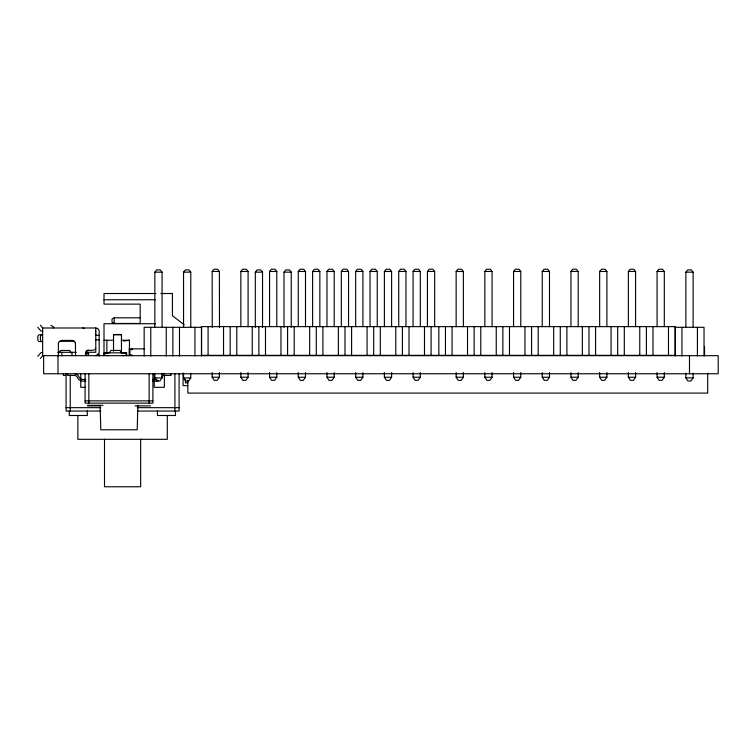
<?xml version="1.0" encoding="UTF-8"?>
<svg xmlns="http://www.w3.org/2000/svg" width="756" height="756" viewBox="0 0 756 756"><rect width="100%" height="100%" fill="white"/><g stroke="black" fill="none" stroke-linecap="round" stroke-linejoin="round"><path stroke-width="1.13" d="M86.505 355.679C83.103 346.38 94.16 353.128 95.776 348.327M137.885 405.273L137.186 429.777L100.803 429.777L100.104 405.273M75.543 355.679L75.439 342.959L74.097 341.032L72.151 340.417L61.756 340.417L59.072 341.74L58.382 343.479L58.373 355.679M86.505 351.72L87.138 350.397L88.206 350.028M58.382 343.479L58.581 342.638M53.326 327.991L53.846 327.083L50.907 325.392M59.053 352.854L60.499 350.444L69.665 350.444L71.111 352.854M109.403 352.854L110.848 350.444L120.015 350.444L121.461 352.854M161.604 376.923L161.756 376.677A2.807 2.807 0 0 1 163.825 375.467L170.998 375.448L170.998 373.757M162.077 373.209L162.077 377.905L159.885 381.015L156.87 381.015L154.838 377.905L154.838 373.209M190.777 373.209L190.777 377.905L188.594 381.015L185.57 381.015L183.547 377.905L183.547 373.209M219.382 372.528L219.382 377.225L217.199 380.334L214.175 380.334L212.152 377.225L212.152 372.528M248.091 372.528L248.091 377.225L245.898 380.334L242.874 380.334L240.852 377.225L240.852 372.528M276.79 372.528L276.79 377.225L274.608 380.334L271.584 380.334L269.561 377.225L269.561 372.528M305.5 372.528L305.5 377.225L303.307 380.334L300.293 380.334L298.261 377.225L298.261 372.528M334.199 372.528L334.199 377.225L332.016 380.334L328.992 380.334L326.97 377.225L326.97 372.528M362.908 372.528L362.908 377.225L360.716 380.334L357.701 380.334L355.67 377.225L355.67 372.528M391.608 372.528L391.608 377.225L389.425 380.334L386.401 380.334L384.379 377.225L384.379 372.528M420.317 372.528L420.317 377.225L418.125 380.334L415.11 380.334L413.078 377.225L413.078 372.528M463.371 372.528L463.371 377.225L461.188 380.334L458.164 380.334L456.142 377.225L456.142 372.528M492.08 372.528L492.08 377.225L489.888 380.334L486.873 380.334L484.842 377.225L484.842 372.528M520.78 372.528L520.78 377.225L518.597 380.334L515.573 380.334L513.551 377.225L513.551 372.528M549.489 372.528L549.489 377.225L547.297 380.334L544.282 380.334L542.25 377.225L542.25 372.528M578.189 372.528L578.189 377.225L576.006 380.334L572.982 380.334L570.96 377.225L570.96 372.528M606.898 372.528L606.898 377.225L604.705 380.334L601.691 380.334L599.659 377.225L599.659 372.528M635.598 372.528L635.598 377.225L633.415 380.334L630.391 380.334L628.368 377.225L628.368 372.528M664.307 372.528L664.307 377.225L662.114 380.334L659.1 380.334L657.068 377.225L657.068 372.528M693.11 373.209L693.11 377.905L690.927 381.015L687.903 381.015L685.881 377.905L685.881 373.209M37.8 356.331L40.758 352.854L42.657 352.287M40.446 358.448L42.657 355.679L42.657 327.991L40.446 325.222M154.838 327.376L154.838 272.151L156.653 269.911L160.263 269.911L162.077 272.151L162.077 327.376M183.547 327.376L183.547 272.151L185.352 269.911L188.972 269.911L190.777 272.151L190.777 327.376M212.247 327.376L212.152 271.47L213.957 269.23L217.577 269.23L219.382 271.47L219.486 327.376M240.852 326.696L240.852 271.47L242.657 269.23L246.276 269.23L248.091 271.47L248.091 326.696M255.311 327.376L255.311 272.151L257.116 269.911L260.735 269.911L262.54 272.151L262.54 327.376M269.561 326.696L269.561 271.47L271.366 269.23L274.986 269.23L276.79 271.47L276.79 326.696M284.01 327.376L284.01 272.151L285.825 269.911L289.435 269.911L291.249 272.151L291.249 327.376M298.261 326.696L298.261 271.47L300.075 269.23L303.685 269.23L305.5 271.47L305.5 326.696M312.615 326.696L312.615 271.47L314.42 269.23L318.04 269.23L319.845 271.47L319.845 326.696M326.97 326.696L326.97 271.47L328.775 269.23L332.394 269.23L334.199 271.47L334.199 326.696M341.325 326.696L341.325 271.47L343.13 269.23L346.749 269.23L348.554 271.47L348.554 326.696M355.67 326.696L355.67 271.47L357.484 269.23L361.094 269.23L362.908 271.47L362.908 326.696M370.024 326.696L370.024 271.47L371.829 269.23L375.448 269.23L377.253 271.47L377.253 326.696M384.379 326.696L384.379 271.47L386.184 269.23L389.803 269.23L391.608 271.47L391.608 326.696M398.733 326.696L398.733 271.47L400.538 269.23L404.158 269.23L405.963 271.47L405.963 326.696M413.078 326.696L413.078 271.47L414.893 269.23L418.503 269.23L420.317 271.47L420.317 326.696M427.433 326.696L427.433 271.47L429.238 269.23L432.857 269.23L434.662 271.47L434.662 326.696M456.142 326.696L456.142 271.47L457.947 269.23L461.566 269.23L463.371 271.47L463.371 326.696M484.842 326.696L484.842 271.47L486.656 269.23L490.266 269.23L492.08 271.47L492.08 326.696M513.551 326.696L513.551 271.47L515.356 269.23L518.975 269.23L520.78 271.47L520.78 326.696M542.25 326.696L542.25 271.47L544.065 269.23L547.675 269.23L549.489 271.47L549.489 326.696M570.96 326.696L570.96 271.47L572.764 269.23L576.384 269.23L578.189 271.47L578.189 326.696M599.659 326.696L599.659 271.47L601.474 269.23L605.083 269.23L606.898 271.47L606.898 326.696M628.368 326.696L628.368 271.47L630.173 269.23L633.793 269.23L635.598 271.47L635.598 326.696M657.068 326.696L657.068 271.47L658.882 269.23L662.492 269.23L664.307 271.47L664.307 326.696M685.881 327.376L685.881 272.151L687.686 269.911L691.305 269.911L693.11 272.151L693.11 327.376M139.936 317.813L114.194 317.813L112.039 318.947L112.039 322.339L114.194 323.464L139.832 323.464M123.663 341.069L129.456 340.247L129.456 349.357M212.152 271.47L219.382 271.47M240.852 271.47L248.091 271.47M269.561 271.47L276.79 271.47M298.261 271.47L305.5 271.47M312.615 271.47L319.845 271.47M326.97 271.47L334.199 271.47M341.325 271.47L348.554 271.47M355.67 271.47L362.908 271.47M370.024 271.47L377.253 271.47M384.379 271.47L391.608 271.47M398.733 271.47L405.963 271.47M413.078 271.47L420.317 271.47M427.433 271.47L434.662 271.47M456.142 271.47L463.371 271.47M484.842 271.47L492.08 271.47M513.551 271.47L520.78 271.47M542.25 271.47L549.489 271.47M570.96 271.47L578.189 271.47M599.659 271.47L606.898 271.47M628.368 271.47L635.598 271.47M657.068 271.47L664.307 271.47M154.838 272.151L162.077 272.151M183.547 272.151L190.777 272.151M255.311 272.151L262.54 272.151M284.01 272.151L291.249 272.151M685.881 272.151L693.11 272.151M155.916 293.517L104.007 293.517L104.007 304.12L140.181 304.12L140.181 323.719M160.867 293.517L172.425 293.517L172.425 315.743L184.199 324.711M104.007 299.754L155.528 299.754M155.528 323.719L104.007 323.719L104.007 355.679L104.101 352.854L126.706 352.854L126.706 355.679M42.657 327.991L95.776 327.991A3.393 3.393 0 0 1 99.168 331.374L99.168 352.287A3.393 3.393 0 0 1 95.776 355.679M42.601 331.374L40.758 330.807L37.8 327.339M42.657 334.766L39.246 334.766A2.259 1.446 90 0 0 37.8 337.025L37.8 339.293A2.259 1.446 -90 0 0 39.246 341.551L42.657 341.551M113.532 334.795L121.451 334.795M95.776 335.333L99.168 335.333M95.776 339.85L99.168 339.85M104.007 340.247L113.646 340.247M121.366 340.247L129.456 340.247M59.847 341.325L73.975 341.325M144.472 348.866L129.191 348.866L129.191 355.679M57.749 352.287L76.299 352.287M85.608 352.23L95.776 352.287L95.776 327.991M86.505 352.967L88.546 352.967L88.546 354.318M85.286 353.902L88.669 353.902M96.9 354.318L99.168 354.318L99.168 356.019M42.657 355.679L718.2 355.679L718.2 373.757L43.64 373.757L43.64 355.679M65.696 375.448L63.391 375.448L63.391 373.757M212.152 377.225L219.382 377.225M240.852 377.225L248.091 377.225M269.561 377.225L276.79 377.225M298.261 377.225L305.5 377.225M326.97 377.225L334.199 377.225M355.67 377.225L362.908 377.225M384.379 377.225L391.608 377.225M413.078 377.225L420.317 377.225M456.142 377.225L463.371 377.225M484.842 377.225L492.08 377.225M513.551 377.225L520.78 377.225M542.25 377.225L549.489 377.225M570.96 377.225L578.189 377.225M599.659 377.225L606.898 377.225M628.368 377.225L635.598 377.225M657.068 377.225L664.307 377.225M154.838 377.905L162.077 377.905M183.547 377.905L190.777 377.905M685.881 377.905L693.11 377.905M85.853 379.408L82.725 379.408A3.988 3.988 0 0 1 79.248 377.367L78.511 376.063A4.498 4.498 0 0 0 74.589 373.757M152.806 379.408L155.925 379.408A3.988 3.988 0 0 0 156.974 379.266M85.834 381.1L82.224 381.081A5.679 5.679 0 0 1 78.029 378.624L76.904 376.677A2.807 2.807 0 0 0 74.835 375.467L67.653 375.448L67.653 373.757M152.825 381.1L156.426 381.081A5.679 5.679 0 0 0 158.363 380.561M187.838 382.801L185.466 382.801L185.466 379.332M187.838 385.626L183.094 385.626L183.094 373.199M85.286 387.318L80.76 387.318L80.76 373.757M85.088 400.878L152.901 400.878M87.573 405.329L102.948 405.329M87.573 405.887L99.102 405.887M135.041 405.84L150.416 405.887M66.074 407.664L100.822 407.664M137.28 407.664L179.087 407.664M100.822 411.047L66.074 411.047L66.074 373.757M137.28 411.047L179.087 411.047L179.087 373.757M75.335 342.638L75.534 343.479M707.692 373.171L707.692 393.092L187.838 393.092L187.838 380.202M704.526 346.635L704.526 355.679M704.034 356.019L704.034 327.31L675.335 327.31L675.335 356.019M697.419 327.31L697.419 356.019M689.491 355.679L689.491 373.757M681.95 327.31L681.95 356.019M668.474 326.63L668.474 355.339M653.004 326.63L653.004 355.339M646.389 326.63L646.389 355.339M639.765 326.63L639.765 355.339M624.305 326.63L624.305 355.339M617.68 326.63L617.68 355.339M611.065 326.63L611.065 355.339M595.596 326.63L595.596 355.339M588.981 326.63L588.981 355.339M582.356 326.63L582.356 355.339M566.896 326.63L566.896 355.339M560.272 326.63L560.272 355.339M553.657 326.63L553.657 355.339M538.187 326.63L538.187 355.339M531.572 326.63L531.572 355.339M524.947 326.63L524.947 355.339M509.478 326.63L509.478 355.339M502.863 326.63L502.863 355.339M496.248 326.63L496.248 355.339M480.778 326.63L480.778 355.339M474.163 326.63L474.163 355.339M467.539 326.63L467.539 355.339M452.069 326.63L452.069 355.339M445.454 326.63L445.454 355.339M438.839 326.63L438.839 355.339M431.1 326.63L431.1 355.339M424.485 326.63L424.485 355.339M409.015 326.63L409.015 355.339M402.4 326.63L402.4 355.339M395.775 326.63L395.775 355.339M380.315 326.63L380.315 355.339M373.691 326.63L373.691 355.339M367.076 326.63L367.076 355.339M351.606 326.63L351.606 355.339M344.991 326.63L344.991 355.339M338.367 326.63L338.367 355.339M322.897 326.63L322.897 355.339M316.282 326.63L316.282 355.339M309.667 326.63L309.667 355.339M294.197 326.63L294.197 355.339M287.582 326.63L287.582 355.339M280.958 326.63L280.958 355.339M265.488 326.63L265.488 355.339M258.873 326.63L258.873 355.339M252.258 326.63L252.258 355.339M236.789 326.63L236.789 355.339M230.164 326.63L230.164 355.339M223.549 326.63L223.549 355.339M208.08 326.63L208.08 355.339M201.569 356.019L201.569 327.31L144.16 327.31L144.16 356.019M194.944 327.31L194.944 356.019M179.484 327.31L179.484 356.019M175.449 410.858L175.449 415.498L157.428 415.498L157.428 410.858M174.919 373.757L174.919 411.047M172.859 327.31L172.859 356.019M167.293 415.894L167.293 439.302L77.859 439.302L77.859 415.894M166.244 327.31L166.244 356.019M164.392 374.834L164.392 387.318L154.224 387.318L154.224 373.757M152.901 373.757L152.901 403.137L85.088 403.137L85.088 373.757M150.775 327.31L150.775 356.019M149.14 373.757L149.14 403.137M140.663 439.302L140.663 486.769L104.498 486.769L104.498 439.302M132.016 348.866L132.016 349.622L129.9 349.622L129.9 354.923L132.016 354.923L132.016 355.679M122.179 352.854L126.356 353.194L126.356 355.263L122.179 355.679M121.451 353.685L121.451 334.502L113.532 334.502L113.532 351.323M114.194 317.813L114.194 323.464M108.618 352.854L104.441 353.194L104.441 355.263L108.618 355.679M106.87 340.247L106.87 353.468M88.849 373.757L88.849 403.137M87.299 410.858L87.299 415.498L69.278 415.498L69.278 410.858M72.047 352.287L72.047 355.679M70.242 374.929L70.242 411.047M61.869 352.287L61.869 355.679M57.995 355.679L57.995 373.757M41.854 341.551A2.259 1.446 -90 0 1 40.408 339.293L40.408 337.025A2.259 1.446 90 0 1 41.854 334.766M82.782 327.991A2.259 2.259 0 0 1 84.379 328.652M95.776 333.793A3.393 1.947 0 0 1 95.662 334.294M95.776 331.015A3.393 1.947 0 0 1 95.662 331.515M161.463 374.589A4.498 4.498 0 0 1 164.071 373.757M675.089 326.63L201.465 326.63L201.465 355.339L675.089 355.339L675.089 326.63"/></g></svg>
